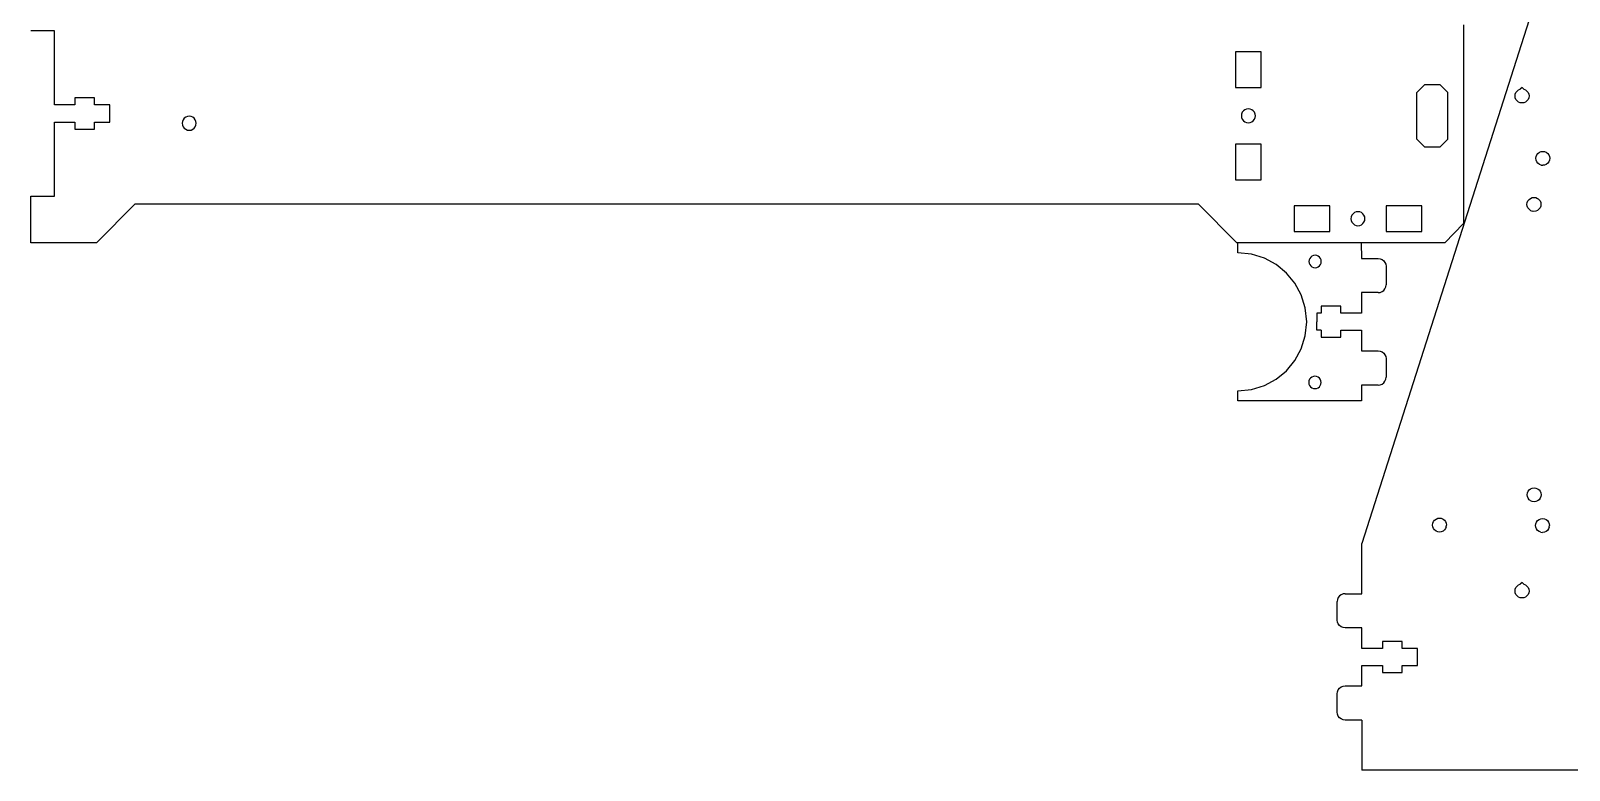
# Model space of a CAD drawing. Extents: x 0 to 941, y 0 to 539.
# Drawn here: x 0.2 to 396.7, y 0.1 to 190.6 of the extents above; entities that cross this region are included whole.
import ezdxf

# ---------------------------------------------------------------- set-up
doc = ezdxf.new("R2010")
doc.units = 0
doc.layers.add('Layer_1', color=7, linetype='CONTINUOUS')

msp = doc.modelspace()

# ---------------------------------------------------------------- linework, layer by layer
at = {"layer": 'Layer_1', "color": 5}
for points in [[(440.630338, 363.313664), (343.2394, 58.524133)], [(347.450382, 99.343287), (343.10907, 99.343287), (343.089032, 95.302513), (311.22414, 95.302513), (311.22414, 97.838026), (314.807402, 98.199242), (318.14485, 99.235252), (321.165022, 100.87454), (323.796378, 103.045619), (325.967457, 105.676974), (327.606745, 108.697147), (328.642754, 112.034594), (329.00397, 115.617829), (328.642754, 119.201091), (327.606745, 122.538538), (325.967457, 125.558711), (323.796378, 128.190067), (321.165022, 130.361146), (318.14485, 132.000433), (314.807402, 133.036443), (311.22414, 133.397659), (311.217931, 135.983803)], [(343.082824, 135.983803), (343.102861, 131.943029), (347.444173, 131.943029)], [(347.450354, 131.943029), (347.966961, 131.874845)], [(347.966961, 131.874845), (348.448404, 131.675031)], [(348.448404, 131.675031), (348.861775, 131.357221)], [(348.861775, 131.357221), (349.178965, 130.943003)], [(349.178965, 130.943003), (349.378383, 130.460685)], [(349.378383, 130.460685), (349.446398, 129.943033), (349.446398, 125.143083)], [(347.450354, 123.143115), (343.109042, 123.143115)], [(343.109042, 123.143115), (343.109042, 117.843151)], [(347.450354, 123.143115), (347.966961, 123.211243)], [(347.966961, 123.211243), (348.448404, 123.411057)], [(348.448404, 123.411057), (348.861775, 123.728867)], [(348.861775, 123.728867), (349.178965, 124.143085)], [(349.178965, 124.143085), (349.378383, 124.625459)], [(349.378383, 124.625459), (349.446398, 125.143083)], [(337.819661, 119.643136), (332.729868, 119.643136), (332.729868, 117.843151)], [(337.819661, 117.843151), (337.819661, 119.643136)], [(332.729868, 117.843151), (331.609982, 117.843151), (331.609982, 115.643172)], [(332.729868, 113.443165), (331.609982, 113.443165), (331.609982, 115.643172)], [(343.109042, 117.843151), (337.819661, 117.843151)], [(332.729868, 113.443165), (332.729868, 111.64318)], [(332.729868, 111.64318), (337.819661, 111.64318)], [(337.819661, 111.64318), (337.819661, 113.443165), (343.109042, 113.443165)], [(343.109042, 113.443165), (343.109042, 108.143201)], [(343.109042, 108.143201), (347.450354, 108.143201)], [(347.450354, 108.143201), (347.966961, 108.075073)], [(347.966961, 108.075073), (348.448404, 107.875259)], [(348.448404, 107.875259), (348.861775, 107.557449)], [(348.861775, 107.557449), (349.178965, 107.143231)], [(349.178965, 107.143231), (349.378383, 106.660857)], [(349.378383, 106.660857), (349.446398, 106.143233), (349.446398, 101.343283)], [(347.450354, 99.343287), (347.966961, 99.411443)], [(347.966961, 99.411443), (348.448404, 99.611228)], [(348.448404, 99.611228), (348.861775, 99.929067)], [(348.861775, 99.929067), (349.178965, 100.343285)], [(349.178965, 100.343285), (349.378383, 100.825631)], [(349.378383, 100.825631), (349.446398, 101.343283)], [(343.2394, 45.60002), (343.2394, 58.524133)], [(336.957585, 44.120611), (336.889485, 43.604032)], [(337.15737, 44.602026), (336.957585, 44.120611)], [(337.475209, 45.015425), (337.15737, 44.602026)], [(337.889455, 45.332615), (337.475209, 45.015425)], [(338.371801, 45.532005), (337.889455, 45.332615)], [(338.889425, 45.60002), (338.371801, 45.532005)], [(338.889425, 45.60002), (343.2394, 45.60002)], [(336.957585, 38.297012), (336.889485, 38.81362), (336.889485, 43.604032)], [(337.15737, 37.815626), (336.957585, 38.297012)], [(337.475209, 37.402227), (337.15737, 37.815626)], [(337.889455, 37.085037), (337.475209, 37.402227)], [(338.371801, 36.885647), (337.889455, 37.085037)], [(338.889425, 36.81766), (338.371801, 36.885647)], [(343.2394, 36.81766), (338.889425, 36.81766)], [(343.2394, 31.528223), (343.2394, 36.81766)], [(348.539364, 33.324652), (348.539364, 31.528223)], [(353.639289, 33.324652), (348.539364, 33.324652)], [(353.639289, 31.528223), (353.639289, 33.324652)], [(348.539364, 31.528223), (343.2394, 31.528223)], [(357.5893, 31.528223), (353.639289, 31.528223)], [(357.5893, 27.137042), (357.5893, 31.528223)], [(343.2394, 21.847605), (343.2394, 27.137042)], [(343.2394, 27.137042), (348.539364, 27.137042)], [(348.539364, 27.137042), (348.539364, 25.340642)], [(348.539364, 25.340642), (353.639289, 25.340642)], [(353.639289, 27.137042), (357.5893, 27.137042)], [(353.639289, 25.340642), (353.639289, 27.137042)], [(336.889485, 19.851645), (336.957585, 20.368225)], [(336.957585, 14.544597), (336.889485, 15.061205), (336.889485, 19.851645)], [(336.957585, 20.368225), (337.15737, 20.849611)], [(337.15737, 20.849611), (337.475209, 21.263038)], [(337.475209, 21.263038), (337.889455, 21.580228)], [(337.889455, 21.580228), (338.371801, 21.779618)], [(338.371801, 21.779618), (338.889425, 21.847605), (343.2394, 21.847605)], [(337.15737, 14.063211), (336.957585, 14.544597)], [(337.475209, 13.649812), (337.15737, 14.063211)], [(337.889455, 13.33265), (337.475209, 13.649812)], [(338.371801, 13.133232), (337.889455, 13.33265)], [(338.889425, 13.065245), (338.371801, 13.133232)], [(343.2394, 13.065245), (338.889425, 13.065245)], [(343.2394, 13.065245), (343.2394, 0.141104)], [(673.136802, 0.141104), (343.2394, 0.141104)]]:
    msp.add_lwpolyline(points, dxfattribs=at)
at = {"layer": 'Layer_1', "color": 2}
for points in [[(6.23793, 190.583319), (0.150114, 190.583319)], [(6.23793, 171.483479), (6.23793, 190.583319)], [(369.401259, 192.08333), (369.410573, 191.633355), (369.410601, 140.983723)], [(11.52731, 171.483479), (6.23793, 171.483479)], [(16.617132, 173.283464), (11.52731, 173.283464)], [(11.52731, 173.283464), (11.52731, 171.483479)], [(16.617132, 171.483479), (16.617132, 173.283464)], [(20.55924, 171.483479), (16.617132, 171.483479)], [(20.55924, 167.083493), (20.55924, 171.483479)], [(0.150114, 147.983653), (6.23793, 147.983653), (6.23793, 167.083493)], [(6.23793, 167.083493), (11.52731, 167.083493)], [(11.52731, 167.083493), (11.52731, 165.283508)], [(16.617132, 165.283508), (16.617132, 167.083493)], [(16.617132, 167.083493), (20.55924, 167.083493)], [(11.52731, 165.283508), (16.617132, 165.283508)], [(0.150114, 135.983761), (0.150114, 147.983653)], [(17.116129, 135.983761), (27.096156, 145.983685), (301.047404, 145.983685), (311.027431, 135.983761)], [(369.410488, 140.983723), (364.611864, 135.983761)], [(17.116129, 135.983761), (0.150114, 135.983761)], [(364.611864, 135.983761), (311.027431, 135.983761)]]:
    msp.add_lwpolyline(points, dxfattribs=at)
at = {"layer": 'Layer_1', "color": 7}
for points in [[(310.678209, 185.183392), (310.678209, 175.983455)], [(317.264994, 185.183392), (310.678209, 185.183392)], [(317.264994, 175.983455), (317.264994, 185.183392)], [(310.678209, 175.983455), (317.264994, 175.983455)], [(359.393744, 160.6856), (363.385749, 160.6856), (365.381738, 162.685568), (365.381738, 174.681423), (363.385749, 176.681447), (359.393744, 176.681447), (357.397727, 174.681423)], [(357.397727, 162.685568), (357.397727, 174.681423)], [(382.769195, 174.258894), (382.949083, 174.692134)], [(382.949083, 174.692134), (383.235172, 175.064131)], [(383.235172, 175.064131), (383.608016, 175.34957)], [(383.608016, 175.34957), (384.04213, 175.528951)], [(384.973915, 175.528838), (384.508022, 175.986969), (384.04213, 175.528951)], [(384.973915, 175.528838), (385.408001, 175.349316)], [(385.408001, 175.349316), (385.78076, 175.063764)], [(385.78076, 175.063764), (386.066764, 174.691654)], [(386.066764, 174.691654), (386.246483, 174.258414)], [(382.707783, 173.793933), (382.769195, 174.258894)], [(382.769054, 173.329), (382.707783, 173.793933)], [(382.948829, 172.895704), (382.769054, 173.329)], [(383.234833, 172.523623), (382.948829, 172.895704)], [(383.607564, 172.238098), (383.234833, 172.523623)], [(384.041678, 172.058577), (383.607564, 172.238098)], [(384.507514, 171.997306), (384.041678, 172.058577)], [(384.973378, 172.058464), (384.507514, 171.997306)], [(385.407549, 172.237844), (384.973378, 172.058464)], [(385.780365, 172.523256), (385.407549, 172.237844)], [(386.066482, 172.895281), (385.780365, 172.523256)], [(386.24637, 173.32852), (386.066482, 172.895281)], [(386.307753, 173.793425), (386.24637, 173.32852)], [(386.246483, 174.258414), (386.307753, 173.793425)], [(39.26078, 167.231942), (39.19951, 166.765626)], [(39.19951, 166.765626), (39.26078, 166.29931)], [(39.440414, 167.666508), (39.26078, 167.231942)], [(39.726164, 168.039634), (39.440414, 167.666508)], [(40.098557, 168.325948), (39.726164, 168.039634)], [(40.532248, 168.505949), (40.098557, 168.325948)], [(40.997632, 168.567333), (40.532248, 168.505949)], [(41.463016, 168.505949), (40.997632, 168.567333)], [(41.896679, 168.325948), (41.463016, 168.505949)], [(42.2691, 168.039634), (41.896679, 168.325948)], [(42.55485, 167.666508), (42.2691, 168.039634)], [(42.734484, 167.231942), (42.55485, 167.666508)], [(42.795754, 166.765626), (42.734484, 167.231942)], [(42.734484, 166.29931), (42.795754, 166.765626)], [(312.234721, 169.149839), (312.173479, 168.683495), (312.234721, 168.217208), (312.414384, 167.782642)], [(312.414384, 169.584349), (312.234721, 169.149839)], [(313.072526, 170.243846), (312.700134, 169.957531), (312.414384, 169.584349)], [(312.414384, 167.782642), (312.700134, 167.409516)], [(312.700134, 167.409516), (313.072526, 167.123202), (313.506189, 166.943229), (313.971601, 166.881789), (314.436986, 166.943229)], [(313.506189, 170.423819), (313.072526, 170.243846)], [(314.870648, 170.243846), (314.436986, 170.423819), (313.971601, 170.48523), (313.506189, 170.423819)], [(314.436986, 166.943229), (314.870648, 167.123202)], [(315.243069, 169.957531), (314.870648, 170.243846)], [(314.870648, 167.123202), (315.243069, 167.409516)], [(315.528819, 169.584349), (315.243069, 169.957531)], [(315.243069, 167.409516), (315.528819, 167.782642)], [(315.708453, 169.149839), (315.528819, 169.584349)], [(315.528819, 167.782642), (315.708453, 168.217208), (315.769724, 168.683495)], [(315.769724, 168.683495), (315.708453, 169.149839)], [(39.26078, 166.29931), (39.440414, 165.864801)], [(39.440414, 165.864801), (39.726164, 165.491619)], [(39.726164, 165.491619), (40.098557, 165.205276)], [(40.098557, 165.205276), (40.532248, 165.025331)], [(40.532248, 165.025331), (40.997632, 164.963948)], [(40.997632, 164.963948), (41.463016, 165.025331)], [(41.463016, 165.025331), (41.896679, 165.205276)], [(41.896679, 165.205276), (42.2691, 165.491619)], [(42.2691, 165.491619), (42.55485, 165.864801)], [(42.55485, 165.864801), (42.734484, 166.29931)], [(359.393744, 160.6856), (357.397727, 162.685568)], [(310.678209, 161.383592), (310.678209, 152.183655)], [(317.264994, 161.383592), (310.678209, 161.383592)], [(317.264994, 152.183655), (317.264994, 161.383592)], [(388.129921, 158.204387), (388.309781, 158.637626)], [(388.309781, 158.637626), (388.595898, 159.009623)], [(388.595898, 159.009623), (388.968742, 159.295063)], [(388.968742, 159.295063), (389.402884, 159.474471)], [(389.402884, 159.474471), (389.868749, 159.535601)], [(389.868749, 159.535601), (390.334613, 159.47433)], [(390.334613, 159.47433), (390.768755, 159.294781), (391.141486, 159.009256)], [(391.141486, 159.009256), (391.427462, 158.637175)], [(391.427462, 158.637175), (391.607209, 158.203879)], [(388.06851, 157.739454), (388.129921, 158.204387)], [(388.12978, 157.274521), (388.06851, 157.739454)], [(388.309527, 156.841225), (388.12978, 157.274521)], [(388.595531, 156.469143), (388.309527, 156.841225)], [(388.968319, 156.183591), (388.595531, 156.469143)], [(389.402376, 156.004098), (388.968319, 156.183591)], [(389.402376, 156.004098), (389.868241, 155.942799)], [(390.334133, 156.003928), (389.868241, 155.942799)], [(390.768276, 156.183337), (390.334133, 156.003928)], [(391.141119, 156.468777), (390.768276, 156.183337)], [(391.42718, 156.840802), (391.141119, 156.468777)], [(391.607068, 157.274013), (391.42718, 156.840802)], [(391.668452, 157.738946), (391.607068, 157.274013)], [(391.607209, 158.203879), (391.668452, 157.738946)], [(310.678209, 152.183655), (317.264994, 152.183655)], [(385.780788, 145.872405), (385.8422, 146.337309), (386.022088, 146.770549)], [(386.022088, 146.770464), (386.308148, 147.142489)], [(386.308148, 147.142489), (386.68102, 147.427929)], [(386.68102, 147.427929), (387.115135, 147.607309)], [(387.115135, 147.607394), (387.581027, 147.668523)], [(387.581027, 147.668523), (388.046891, 147.607253)], [(388.046891, 147.607168), (388.481006, 147.427618)], [(388.481034, 147.427731), (388.695861, 147.263167)], [(388.695805, 147.263167), (388.743783, 147.24313)], [(388.743783, 147.243355), (388.853765, 147.142207)], [(388.853765, 147.142207), (389.139769, 146.770125)], [(389.139769, 146.770125), (389.319488, 146.336829)], [(325.748029, 145.4837), (325.748029, 138.883736)], [(334.929621, 145.4837), (325.748029, 145.4837)], [(334.929621, 138.883736), (334.929621, 145.4837)], [(340.657801, 143.084585), (340.478166, 142.650019)], [(340.943551, 143.457711), (340.657801, 143.084585)], [(341.315971, 143.744054), (340.943551, 143.457711)], [(341.749634, 143.924055), (341.315971, 143.744054)], [(342.215018, 143.985439), (341.749634, 143.924055)], [(342.680403, 143.924055), (342.215018, 143.985439)], [(343.486486, 143.457711), (343.114066, 143.744054), (342.680403, 143.924055)], [(343.772236, 143.084585), (343.486486, 143.457711)], [(343.95187, 142.650019), (343.772236, 143.084585)], [(358.682064, 145.4837), (349.500416, 145.4837)], [(349.500416, 145.4837), (349.500416, 138.883736)], [(358.682064, 138.883736), (358.682064, 145.4837)], [(385.84203, 145.407415), (385.780788, 145.872405)], [(386.021834, 144.974176), (385.84203, 145.407415)], [(386.30781, 144.601981), (386.021834, 144.974063)], [(386.570587, 144.417605), (386.30781, 144.601981)], [(386.680569, 144.316457), (386.570587, 144.417605)], [(386.680569, 144.316542), (387.114683, 144.136992)], [(387.580547, 144.075665), (387.114683, 144.136935)], [(388.046355, 144.136879), (387.580547, 144.07575)], [(388.480526, 144.316259), (388.046355, 144.136879)], [(388.853398, 144.601614), (388.480526, 144.316203)], [(389.139486, 144.973696), (388.853398, 144.601699)], [(389.319375, 145.406851), (389.139486, 144.97364)], [(389.380758, 145.871784), (389.319375, 145.406851)], [(389.319516, 146.336829), (389.380758, 145.871897)], [(325.748029, 138.883736), (334.929621, 138.883736)], [(340.478166, 142.650019), (340.416896, 142.183732)], [(340.416896, 142.183732), (340.478166, 141.71736)], [(340.478166, 141.71736), (340.657801, 141.28285)], [(340.657801, 141.28285), (340.943551, 140.909724)], [(340.943551, 140.909724), (341.315971, 140.623353)], [(341.315971, 140.623353), (341.749634, 140.443409)], [(341.749634, 140.443409), (342.215018, 140.382025)], [(342.215018, 140.382025), (342.680403, 140.443409)], [(342.680403, 140.443409), (343.114066, 140.623353), (343.486486, 140.909724)], [(343.486486, 140.909724), (343.772236, 141.28285)], [(343.772236, 141.28285), (343.95187, 141.71736)], [(344.013141, 142.183732), (343.95187, 142.650019)], [(343.95187, 141.71736), (344.013141, 142.183732)], [(349.500416, 138.883736), (358.682064, 138.883736)], [(329.628726, 131.579076), (329.574313, 131.164971)], [(329.574313, 131.164971), (329.628726, 130.750866)], [(329.788238, 131.964986), (329.628726, 131.579076)], [(330.042012, 132.296343), (329.788238, 131.964986)], [(330.37272, 132.550597), (330.041984, 132.296343)], [(330.75784, 132.710448), (330.37272, 132.550597)], [(331.17107, 132.764945), (330.75784, 132.710448)], [(331.584413, 132.710448), (331.17107, 132.764945)], [(331.969505, 132.550597), (331.584413, 132.710448)], [(332.300213, 132.296343), (331.969505, 132.550597)], [(332.553987, 131.964986), (332.300213, 132.296343)], [(332.713528, 131.579076), (332.553987, 131.964986)], [(332.76794, 131.164971), (332.713528, 131.579076)], [(332.713528, 130.750866), (332.76794, 131.164971)], [(329.628726, 130.750866), (329.788238, 130.364984)], [(329.788238, 130.364984), (330.042012, 130.033627)], [(330.042012, 130.033627), (330.37272, 129.779345)], [(330.37272, 129.779345), (330.75784, 129.619522)], [(330.75784, 129.619522), (331.17107, 129.564997)], [(331.17107, 129.564997), (331.584413, 129.619522)], [(331.584413, 129.619522), (331.969505, 129.779345)], [(331.969505, 129.779345), (332.300213, 130.033627)], [(332.300213, 130.033627), (332.553987, 130.364984)], [(332.553987, 130.364984), (332.713528, 130.750866)], [(329.593448, 100.438224), (329.539036, 100.024119)], [(329.539036, 100.024119), (329.593448, 99.610015)], [(329.75296, 100.824107), (329.593448, 100.438224)], [(329.593448, 99.610015), (329.75296, 99.224132)], [(330.006734, 101.155492), (329.75296, 100.824107)], [(329.75296, 99.224132), (330.006734, 98.892747)], [(330.337442, 101.409746), (330.006706, 101.155492)], [(330.722563, 101.569597), (330.337442, 101.409746)], [(331.135792, 101.624122), (330.722563, 101.569597)], [(331.549135, 101.569597), (331.135792, 101.624122)], [(331.934227, 101.409746), (331.549135, 101.569597)], [(332.264935, 101.155492), (331.934227, 101.409746)], [(332.51871, 100.824107), (332.264935, 101.155492)], [(332.264935, 98.892747), (332.51871, 99.224132)], [(332.67825, 100.438224), (332.51871, 100.824107)], [(332.51871, 99.224132), (332.67825, 99.610015)], [(332.732662, 100.024119), (332.67825, 100.438224)], [(332.67825, 99.610015), (332.732662, 100.024119)], [(330.006734, 98.892747), (330.337442, 98.638493)], [(330.337442, 98.638493), (330.722563, 98.478642)], [(330.722563, 98.478642), (331.135792, 98.424117)], [(331.135792, 98.424117), (331.549135, 98.478642)], [(331.549135, 98.478642), (331.934227, 98.638493)], [(331.934227, 98.638493), (332.264935, 98.892747)], [(385.875022, 70.612713), (385.813752, 71.077674), (385.875135, 71.542607), (386.055023, 71.975818)], [(386.055023, 71.975818), (386.341112, 72.347843)], [(386.341112, 72.347843), (386.713956, 72.633254)], [(386.713956, 72.633254), (387.148098, 72.812663)], [(387.148098, 72.812663), (387.613962, 72.873792)], [(387.613962, 72.873792), (388.079855, 72.812522)], [(388.079855, 72.812522), (388.513969, 72.633), (388.624177, 72.548559)], [(388.624177, 72.548559), (388.698796, 72.517713)], [(388.698796, 72.517713), (388.8867, 72.347476)], [(388.8867, 72.347476), (389.172676, 71.975394)], [(389.172676, 71.975394), (389.352451, 71.542099)], [(389.352451, 71.542099), (389.413694, 71.077137)], [(386.054769, 70.179417), (385.875022, 70.612713)], [(386.340802, 69.807335), (386.054769, 70.179417)], [(386.525601, 69.692019), (386.340802, 69.807335)], [(386.713504, 69.521811), (386.525601, 69.692019)], [(387.147618, 69.342289), (386.713504, 69.521811)], [(387.613454, 69.281019), (387.147618, 69.342289)], [(388.079375, 69.342148), (387.613454, 69.281019)], [(388.513489, 69.521557), (388.079375, 69.342148)], [(388.886361, 69.806968), (388.513489, 69.521557)], [(389.172422, 70.178993), (388.886361, 69.806968)], [(389.352338, 70.612205), (389.172422, 70.178993)], [(389.413694, 71.077137), (389.352338, 70.612205)], [(361.437259, 63.28065), (361.49867, 63.745611)], [(361.49867, 63.745611), (361.67853, 64.178822)], [(361.67853, 64.178822), (361.964704, 64.550847)], [(361.964704, 64.550847), (362.337463, 64.836287)], [(362.337463, 64.836287), (362.771662, 65.015667)], [(362.771662, 65.015667), (363.237526, 65.076797)], [(363.237526, 65.076797), (363.70339, 65.015526)], [(363.70339, 65.015526), (364.137504, 64.836005)], [(364.137504, 64.836005), (364.510235, 64.550452)], [(364.510235, 64.550452), (364.796239, 64.178399)], [(364.796239, 64.178399), (364.976015, 63.745103)], [(364.976015, 63.745103), (365.037285, 63.280142)], [(388.002836, 63.166773), (388.064248, 63.631678)], [(388.064248, 63.631678), (388.244165, 64.064917)], [(388.244165, 64.064917), (388.530253, 64.436942)], [(388.530253, 64.436942), (388.903041, 64.722354)], [(388.903041, 64.722354), (389.337183, 64.901791)], [(389.337183, 64.901791), (389.803104, 64.962892), (390.268968, 64.901621)], [(390.268968, 64.901621), (390.703054, 64.7221)], [(390.702969, 64.7221), (391.075728, 64.436576)], [(391.075728, 64.436576), (391.361732, 64.064494)], [(391.361817, 64.064494), (391.541564, 63.631198)], [(391.541564, 63.631198), (391.602835, 63.166265)], [(361.498529, 62.815717), (361.437259, 63.28065)], [(361.678333, 62.382449), (361.498529, 62.815717)], [(361.964309, 62.010339), (361.678333, 62.382449)], [(362.33704, 61.724815), (361.964309, 62.010339)], [(362.771154, 61.545294), (362.33704, 61.724815)], [(363.23699, 61.484023), (362.771154, 61.545294)], [(363.702882, 61.545152), (363.23699, 61.484023)], [(364.137053, 61.724561), (363.702882, 61.545152)], [(364.50984, 62.009972), (364.137053, 61.724561)], [(364.795957, 62.381998), (364.50984, 62.009972)], [(364.975846, 62.815209), (364.795957, 62.381998)], [(364.975846, 62.815209), (365.037285, 63.280142)], [(388.064079, 62.701812), (388.002836, 63.166773)], [(388.243882, 62.268544), (388.064079, 62.701812)], [(388.529858, 61.896463), (388.243882, 62.268544)], [(388.902617, 61.61091), (388.529858, 61.896463)], [(389.336732, 61.431389), (388.902617, 61.61091)], [(389.336732, 61.431389), (389.802596, 61.370118)], [(390.268432, 61.431248), (389.802596, 61.370118)], [(390.702631, 61.610656), (390.268432, 61.431248)], [(391.075418, 61.896068), (390.702631, 61.610656)], [(391.361563, 62.268093), (391.075418, 61.896068)], [(391.541423, 62.701304), (391.361563, 62.268093)], [(391.541423, 62.701304), (391.602835, 63.166265)], [(383.236075, 47.563525), (383.608919, 47.848964)], [(383.608919, 47.848964), (384.043033, 48.028345)], [(384.974818, 48.028232), (384.508925, 48.486363), (384.043033, 48.028345)], [(384.974818, 48.028232), (385.408904, 47.84871)], [(385.408904, 47.84871), (385.781663, 47.563158)], [(382.708686, 46.293327), (382.770098, 46.758288)], [(382.769957, 45.828394), (382.708686, 46.293327)], [(382.949732, 45.395099), (382.769957, 45.828394)], [(382.770098, 46.758288), (382.949986, 47.191528)], [(383.235736, 45.023017), (382.949732, 45.395099)], [(382.949986, 47.191528), (383.236075, 47.563525)], [(383.608467, 44.737493), (383.235736, 45.023017)], [(384.042581, 44.557971), (383.608467, 44.737493)], [(384.508417, 44.496701), (384.042581, 44.557971)], [(384.974282, 44.557858), (384.508417, 44.496701)], [(385.408452, 44.737239), (384.974282, 44.557858)], [(385.781268, 45.02265), (385.408452, 44.737239)], [(386.067385, 45.394675), (385.781268, 45.02265)], [(385.781663, 47.563158), (386.067667, 47.191048)], [(386.247273, 45.827915), (386.067385, 45.394675)], [(386.067667, 47.191048), (386.247386, 46.757809)], [(386.308656, 46.292819), (386.247273, 45.827915)], [(386.247386, 46.757809), (386.308656, 46.292819)]]:
    msp.add_lwpolyline(points, dxfattribs=at)

doc.saveas('drawing.dxf')
